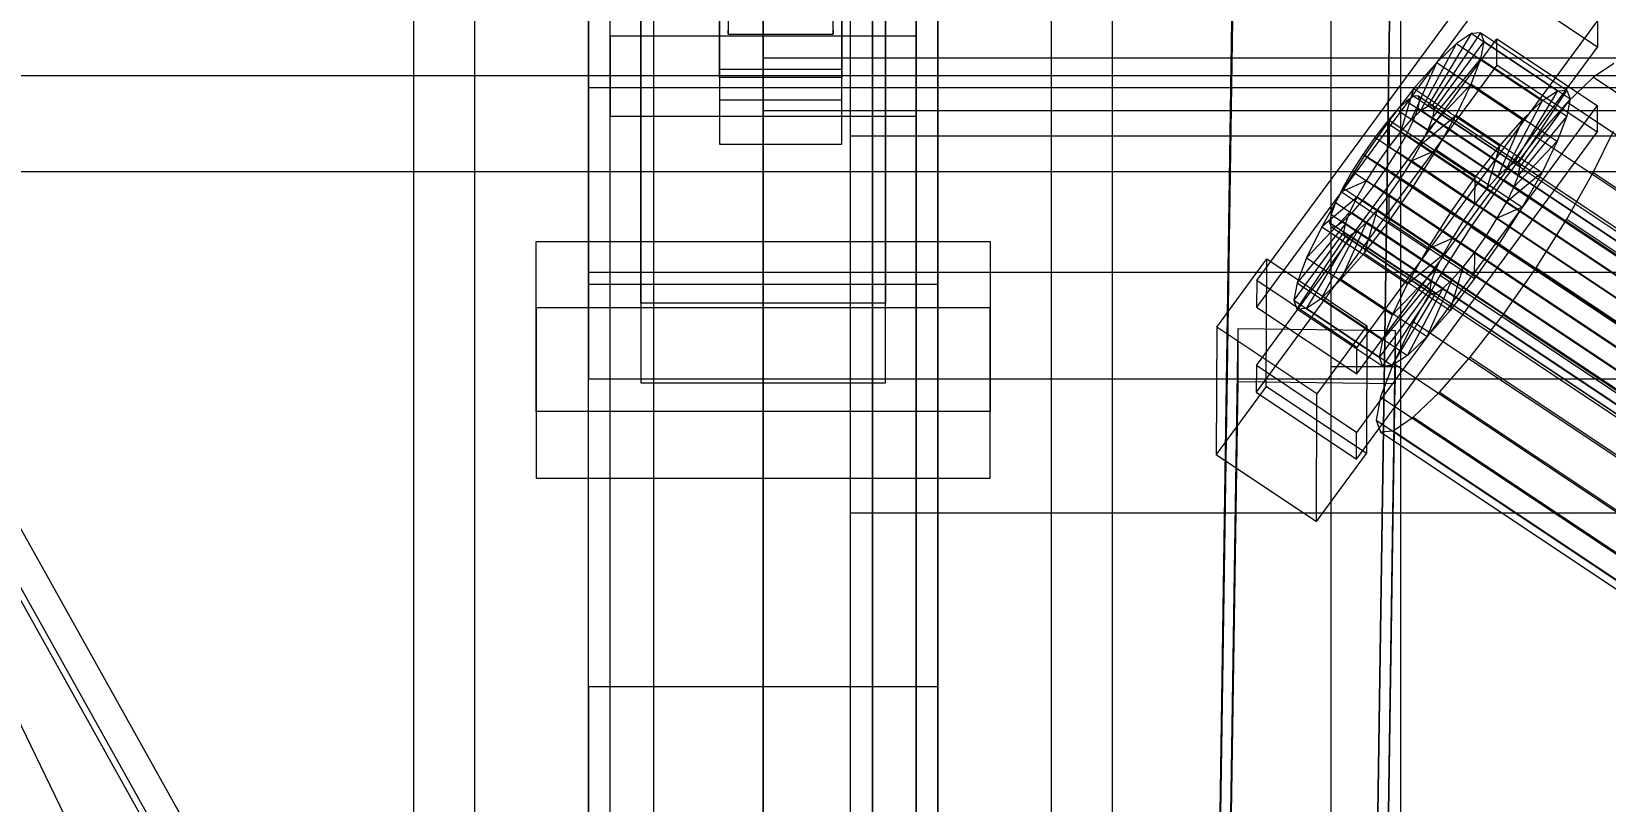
# Model space of a CAD drawing. Header units: millimetres. Extents: x -1970 to 34302, y -80068 to 6837.
# Drawn here: x -513.8 to -333.6, y -34575.2 to -34487 of the extents above; entities that cross this region are included whole.
import ezdxf

# ---------------------------------------------------------------- set-up
doc = ezdxf.new("R2010")
doc.units = ezdxf.units.MM
for name, color, linetype, lineweight in [('COTAS_O', 1, 'Continuous', 0), ('frontal_briquetadora', 7, 'Continuous', 0), ('frontal_C01', 7, 'Continuous', 0), ('frontal_C02', 7, 'Continuous', 0), ('frontal_mezcladora', 7, 'Continuous', 0), ('frontal_tolva', 7, 'Continuous', 0), ('frontal_tolva-C01', 7, 'Continuous', 0)]:
    doc.layers.add(name, color=color, linetype=linetype, lineweight=lineweight)
doc.dimstyles.new('R19_100', dxfattribs={"dimtxt": 250, "dimasz": 150, "dimexe": 150, "dimexo": 80, "dimgap": 100, "dimtad": 1, "dimtih": 1, "dimtoh": 1, "dimdsep": 46, "dimcen": 0.09, "dimadec": 0, "dimazin": 0, "dimtfac": 1, "dimtdec": 4, "dimtofl": 0, "dimtmove": 0, "dimatfit": 3, "dimfxl": 1, "dimtolj": 1, "dimtzin": 0, "dimarcsym": 0})

# ---------------------------------------------------------------- blocks, each defined once
blk = doc.blocks.new('*D38')
at = {"layer": 'COTAS_O', "color": 0, "lineweight": -2, "transparency": 16777216}
for p, q in [((-570, -33700), (200, -33700)), ((50, -34750), (50, -33850)), ((-570, -34900), (200, -34900))]:
    blk.add_line(p, q, dxfattribs=at)
at = {"layer": 'COTAS_O', "color": 0, "transparency": 16777216}
for points in [[(25, -33850), (75, -33850), (50, -33700)], [(25, -34750), (75, -34750), (50, -34900)]]:
    blk.add_solid(points, dxfattribs=at)
at = {"layer": 'Defpoints', "color": 0, "transparency": 16777216}
for p in [(-650, -33700), (50, -33700), (-650, -34900)]:
    blk.add_point(p, dxfattribs=at)
blk = doc.blocks.new('*D39')
at = {"layer": 'COTAS_O', "color": 0, "lineweight": -2, "transparency": 16777216}
for p, q in [((-650, -34820), (-650, -34050)), ((650, -34820), (650, -34050)), ((-500, -34200), (500, -34200))]:
    blk.add_line(p, q, dxfattribs=at)
at = {"layer": 'COTAS_O', "color": 0, "transparency": 16777216}
for points in [[(-500, -34175), (-500, -34225), (-650, -34200)], [(500, -34175), (500, -34225), (650, -34200)]]:
    blk.add_solid(points, dxfattribs=at)
at = {"layer": 'Defpoints', "color": 0, "transparency": 16777216}
for p in [(650, -34200), (-650, -34900), (650, -34900)]:
    blk.add_point(p, dxfattribs=at)

msp = doc.modelspace()

# ---------------------------------------------------------------- linework, layer by layer
at = {"layer": 'frontal_briquetadora'}
for p, q in [((-430, -34680), (-430, -33820)), ((-430, -34060), (-430, -34490)), ((-430, -34496), (-430, -34060)), ((-430, -34680), (-430, -34260)), ((-430, -34496), (-430, -34260)), ((-430, -34680), (-430, -34305)), ((-430, -34305), (-430, -34496)), ((-430, -34471), (-430, -34680)), ((-430, -34471), (-430, -34496)), ((-210, -34490), (-430, -34490)), ((-430, -34496), (-210, -34496)), ((-430, -34496), (-430, -34680))]:
    msp.add_line(p, q, dxfattribs=at)
at = {"layer": 'frontal_C01'}
for p, q in [((-470, -35975), (-470, -34032.596)), ((-463, -35975), (-463, -34032.596)), ((-397, -35975), (-397, -34032.596)), ((-390, -35975), (-390, -34032.596)), ((-450, -34515.887), (-450, -34150.635)), ((-410, -34515.887), (-410, -34150.635)), ((-450, -34562.034), (-450, -34196.782)), ((-410, -34196.782), (-410, -34562.034)), ((-442.5, -34844.509), (-442.5, -34203.017)), ((-417.5, -34203.017), (-417.5, -34844.509)), ((-447.5, -34487.507), (-447.5, -34211.267)), ((-412.5, -34211.267), (-412.5, -34487.507)), ((-447.5, -34496.639), (-447.5, -34220.399)), ((-412.5, -34496.639), (-412.5, -34220.399)), ((-442.5, -34870.141), (-442.5, -34228.649)), ((-417.5, -34870.141), (-417.5, -34228.649)), ((-450, -34600.136), (-450, -34234.884)), ((-410, -34600.136), (-410, -34234.884)), ((-444, -34518.085), (-444, -34424.527)), ((-416, -34424.527), (-416, -34518.085)), ((-444, -34433.659), (-444, -34527.217)), ((-416, -34527.217), (-416, -34433.659)), ((-450, -34468.259), (-450, -34515.887)), ((-450, -34833.511), (-450, -34468.259)), ((-410, -34515.887), (-410, -34468.259)), ((-410, -34468.259), (-410, -34833.511)), ((-373.501, -34515.487), (-345.969, -34478.043)), ((-450, -34493.398), (-450, -34481.223)), ((-450, -34514.562), (-450, -34481.223)), ((-345.981, -34481.087), (-373.513, -34518.531)), ((-334.513, -34488.74), (-345.981, -34481.087)), ((-334.501, -34485.696), (-362.033, -34523.14)), ((-334.501, -34485.696), (-334.513, -34488.74)), ((-412.5, -34487.507), (-447.5, -34487.507)), ((-447.5, -34487.507), (-447.5, -34496.639)), ((-412.5, -34496.639), (-412.5, -34487.507)), ((-373.539, -34525.227), (-346.008, -34487.783)), ((-353.892, -34495.474), (-348.918, -34487.196)), ((-353.378, -34495.433), (-347.835, -34487.11)), ((-348.918, -34487.196), (-350.645, -34488.354)), ((-347.835, -34487.11), (-348.918, -34487.196)), ((-348.918, -34487.196), (-339.088, -34493.756)), ((-347.835, -34487.11), (-338.005, -34493.67)), ((-347.47, -34488.102), (-347.835, -34487.11)), ((-346.02, -34490.827), (-346.008, -34487.783)), ((-346.008, -34487.783), (-334.539, -34495.437)), ((-362.045, -34526.184), (-334.513, -34488.74)), ((-354.71, -34496.022), (-350.645, -34488.354)), ((-353.205, -34495.903), (-347.47, -34488.102)), ((-350.645, -34488.354), (-352.899, -34490.505)), ((-350.645, -34488.354), (-340.816, -34494.914)), ((-347.847, -34490.104), (-347.47, -34488.102)), ((-347.47, -34488.102), (-337.64, -34494.662)), ((-346.02, -34490.827), (-373.551, -34528.271)), ((-355.777, -34497.041), (-352.899, -34490.505)), ((-352.899, -34490.505), (-355.525, -34493.501)), ((-353.384, -34496.851), (-347.847, -34490.104)), ((-352.899, -34490.505), (-343.069, -34497.064)), ((-348.941, -34492.979), (-347.847, -34490.104)), ((-347.847, -34490.104), (-338.017, -34496.664)), ((-334.551, -34498.48), (-346.02, -34490.827)), ((-332.629, -34490.645), (-334.938, -34492.193)), ((450, -34493.398), (-450, -34493.398)), ((-450, -34493.398), (-450, -34526.737)), ((-353.902, -34498.213), (-348.941, -34492.979)), ((-350.678, -34496.533), (-348.941, -34492.979)), ((-348.941, -34492.979), (-339.111, -34499.539)), ((-334.938, -34492.193), (-337.95, -34495.068)), ((-334.938, -34492.193), (-150.629, -34615.191)), ((-355.525, -34493.501), (-358.345, -34497.14)), ((-356.348, -34494.929), (-357.415, -34495.948)), ((-357.021, -34498.46), (-355.525, -34493.501)), ((-355.53, -34494.38), (-356.348, -34494.929)), ((-356.348, -34494.929), (-142.549, -34637.607)), ((-355.017, -34494.34), (-355.53, -34494.38)), ((-355.53, -34494.38), (-141.731, -34637.058)), ((-355.525, -34493.501), (-345.695, -34500.061)), ((-355.022, -34495.758), (-354.844, -34494.81)), ((-354.844, -34494.81), (-355.017, -34494.34)), ((-355.017, -34494.34), (-141.218, -34637.018)), ((-354.844, -34494.81), (-141.045, -34637.487)), ((-340.816, -34494.914), (-344.88, -34502.582)), ((-339.088, -34493.756), (-344.062, -34502.034)), ((-338.005, -34493.67), (-343.549, -34501.993)), ((-337.64, -34494.662), (-343.376, -34502.463)), ((-343.069, -34497.064), (-340.816, -34494.914)), ((-337.95, -34495.068), (-341.461, -34499.074)), ((-340.816, -34494.914), (-339.088, -34493.756)), ((-339.088, -34493.756), (-338.005, -34493.67)), ((-337.64, -34494.662), (-338.017, -34496.664)), ((-338.005, -34493.67), (-337.64, -34494.662)), ((-337.95, -34495.068), (-153.641, -34618.066)), ((-447.5, -34496.639), (-412.5, -34496.639)), ((-334.539, -34495.437), (-362.071, -34532.88)), ((-357.415, -34495.948), (-358.659, -34497.367)), ((-357.415, -34495.948), (-143.617, -34638.625)), ((-357.021, -34498.46), (-355.777, -34497.041)), ((-355.777, -34497.041), (-354.71, -34496.022)), ((-345.947, -34503.601), (-355.777, -34497.041)), ((-355.541, -34497.12), (-355.022, -34495.758)), ((-355.022, -34495.758), (-141.224, -34638.436)), ((-354.725, -34499.896), (-350.678, -34496.533)), ((-354.71, -34496.022), (-353.892, -34495.474)), ((-344.88, -34502.582), (-354.71, -34496.022)), ((-353.384, -34496.851), (-353.902, -34498.213)), ((-353.892, -34495.474), (-353.378, -34495.433)), ((-344.062, -34502.034), (-353.892, -34495.474)), ((-353.205, -34495.903), (-353.384, -34496.851)), ((-343.554, -34503.411), (-353.384, -34496.851)), ((-343.549, -34501.993), (-353.378, -34495.433)), ((-353.378, -34495.433), (-353.205, -34495.903)), ((-343.376, -34502.463), (-353.205, -34495.903)), ((-352.938, -34500.521), (-350.678, -34496.533)), ((-350.678, -34496.533), (-340.848, -34503.092)), ((-343.069, -34497.064), (-345.947, -34503.601)), ((-345.695, -34500.061), (-343.069, -34497.064)), ((-338.017, -34496.664), (-343.554, -34503.411)), ((-338.017, -34496.664), (-339.111, -34499.539)), ((-334.539, -34495.437), (-334.551, -34498.48)), ((-362.083, -34535.924), (-334.551, -34498.48)), ((-358.345, -34497.14), (-361.166, -34501.174)), ((-358.659, -34497.367), (-359.995, -34499.091)), ((-358.659, -34497.367), (-144.861, -34640.045)), ((-358.345, -34497.14), (-358.357, -34500.184)), ((-358.357, -34500.184), (-357.021, -34498.46)), ((-348.515, -34503.7), (-358.345, -34497.14)), ((-357.434, -34500.692), (-356.363, -34498.803)), ((-347.191, -34505.02), (-357.021, -34498.46)), ((-356.363, -34498.803), (-355.541, -34497.12)), ((-356.363, -34498.803), (-142.565, -34641.481)), ((-355.541, -34497.12), (-141.742, -34639.798)), ((-353.902, -34498.213), (-354.725, -34499.896)), ((-344.073, -34504.773), (-353.902, -34498.213)), ((-334.981, -34503.126), (-332.659, -34498.376)), ((-359.995, -34499.091), (-361.332, -34501.001)), ((-146.196, -34641.769), (-359.995, -34499.091)), ((-359.693, -34502.095), (-358.357, -34500.184)), ((-358.68, -34502.659), (-357.434, -34500.692)), ((-358.357, -34500.184), (-348.527, -34506.744)), ((-357.434, -34500.692), (-143.635, -34643.37)), ((-354.725, -34499.896), (-355.796, -34501.786)), ((-355.796, -34501.786), (-352.938, -34500.521)), ((-355.569, -34504.674), (-352.938, -34500.521)), ((-344.895, -34506.456), (-354.725, -34499.896)), ((-352.938, -34500.521), (-343.108, -34507.081)), ((-348.515, -34503.7), (-345.695, -34500.061)), ((-345.695, -34500.061), (-347.191, -34505.02)), ((-341.461, -34499.074), (-345.231, -34503.939)), ((-339.111, -34499.539), (-344.073, -34504.773)), ((-341.461, -34499.074), (-157.152, -34622.072)), ((-339.111, -34499.539), (-340.848, -34503.092)), ((-361.166, -34501.174), (-363.797, -34505.326)), ((-361.332, -34501.001), (-362.578, -34502.968)), ((-361.332, -34501.001), (-147.533, -34643.679)), ((-359.693, -34502.095), (-361.166, -34501.174)), ((-361.166, -34501.174), (-351.336, -34507.733)), ((-360.939, -34504.062), (-359.693, -34502.095)), ((-349.863, -34508.655), (-359.693, -34502.095)), ((-355.796, -34501.786), (-357.042, -34503.753)), ((-345.966, -34508.346), (-355.796, -34501.786)), ((-344.062, -34502.034), (-344.88, -34502.582)), ((-343.549, -34501.993), (-344.062, -34502.034)), ((-343.554, -34503.411), (-343.376, -34502.463)), ((-343.376, -34502.463), (-343.549, -34501.993)), ((-360.939, -34504.062), (-363.797, -34505.326)), ((-362.578, -34502.968), (-363.648, -34504.858)), ((-362.578, -34502.968), (-148.779, -34645.646)), ((-362.01, -34505.951), (-360.939, -34504.062)), ((-351.109, -34510.621), (-360.939, -34504.062)), ((-360.017, -34504.57), (-358.68, -34502.659)), ((-358.68, -34502.659), (-144.881, -34645.337)), ((-357.042, -34503.753), (-358.378, -34505.663)), ((-357.042, -34503.753), (-355.569, -34504.674)), ((-347.212, -34510.312), (-357.042, -34503.753)), ((-351.336, -34507.733), (-348.515, -34503.7)), ((-345.231, -34503.939), (-349.002, -34509.331)), ((-348.527, -34506.744), (-348.515, -34503.7)), ((-345.947, -34503.601), (-347.191, -34505.02)), ((-344.88, -34502.582), (-345.947, -34503.601)), ((-160.922, -34626.937), (-345.231, -34503.939)), ((-340.848, -34503.092), (-344.895, -34506.456)), ((-344.073, -34504.773), (-343.554, -34503.411)), ((-340.848, -34503.092), (-343.108, -34507.081)), ((-338.003, -34508.459), (-334.981, -34503.126)), ((-334.981, -34503.126), (-150.672, -34626.124)), ((-363.797, -34505.326), (-366.057, -34509.315)), ((-362.01, -34505.951), (-366.057, -34509.315)), ((-363.648, -34504.858), (-364.471, -34506.541)), ((-363.797, -34505.326), (-353.967, -34511.886)), ((-363.648, -34504.858), (-149.85, -34647.535)), ((-362.833, -34507.634), (-362.01, -34505.951)), ((-352.18, -34512.511), (-362.01, -34505.951)), ((-361.352, -34506.293), (-360.017, -34504.57)), ((-360.017, -34504.57), (-146.218, -34647.247)), ((-358.378, -34505.663), (-359.714, -34507.387)), ((-358.39, -34508.707), (-355.569, -34504.674)), ((-358.378, -34505.663), (-358.39, -34508.707)), ((-348.548, -34512.223), (-358.378, -34505.663)), ((-355.569, -34504.674), (-345.739, -34511.234)), ((-347.191, -34505.02), (-348.527, -34506.744)), ((-344.895, -34506.456), (-344.073, -34504.773)), ((-362.833, -34507.634), (-367.794, -34512.868)), ((-364.989, -34507.903), (-365.168, -34508.851)), ((-364.471, -34506.541), (-364.989, -34507.903)), ((-364.989, -34507.903), (-151.191, -34650.581)), ((-364.471, -34506.541), (-150.672, -34649.219)), ((-363.664, -34508.732), (-362.596, -34507.713)), ((-363.351, -34508.996), (-362.833, -34507.634)), ((-353.003, -34514.194), (-362.833, -34507.634)), ((-362.596, -34507.713), (-361.352, -34506.293)), ((-362.596, -34507.713), (-148.798, -34650.391)), ((-361.352, -34506.293), (-147.554, -34648.971)), ((-359.714, -34507.387), (-361.21, -34512.346)), ((-359.714, -34507.387), (-360.958, -34508.806)), ((-349.884, -34513.947), (-359.714, -34507.387)), ((-353.967, -34511.886), (-351.336, -34507.733)), ((-351.336, -34507.733), (-349.863, -34508.655)), ((-348.527, -34506.744), (-349.863, -34508.655)), ((-345.966, -34508.346), (-344.895, -34506.456)), ((-343.108, -34507.081), (-345.966, -34508.346)), ((-343.108, -34507.081), (-345.739, -34511.234)), ((-363.351, -34508.996), (-368.888, -34515.743)), ((-366.057, -34509.315), (-367.794, -34512.868)), ((-366.057, -34509.315), (-356.228, -34515.875)), ((-365.168, -34508.851), (-364.995, -34509.321)), ((-365.168, -34508.851), (-151.369, -34651.529)), ((-364.995, -34509.321), (-364.482, -34509.28)), ((-364.995, -34509.321), (-151.196, -34651.999)), ((-364.482, -34509.28), (-363.664, -34508.732)), ((-364.482, -34509.28), (-150.683, -34651.958)), ((-360.958, -34508.806), (-363.836, -34515.343)), ((-363.664, -34508.732), (-149.865, -34651.41)), ((-363.53, -34509.944), (-363.351, -34508.996)), ((-353.521, -34515.556), (-363.351, -34508.996)), ((-360.958, -34508.806), (-362.025, -34509.825)), ((-361.21, -34512.346), (-358.39, -34508.707)), ((-351.128, -34515.366), (-360.958, -34508.806)), ((-358.39, -34508.707), (-348.56, -34515.267)), ((-349.002, -34509.331), (-352.519, -34514.882)), ((-349.863, -34508.655), (-351.109, -34510.621)), ((-349.002, -34509.331), (-164.693, -34632.329)), ((-347.212, -34510.312), (-345.966, -34508.346)), ((-341.52, -34514.01), (-338.003, -34508.459)), ((-338.003, -34508.459), (-153.694, -34631.457)), ((-456, -34530.486), (-456, -34511.006)), ((-456, -34511.006), (-404, -34511.006)), ((-456, -34518.626), (-456, -34511.006)), ((-404, -34511.006), (-404, -34530.486)), ((-404, -34511.006), (-404, -34518.626)), ((-363.53, -34509.944), (-369.265, -34517.745)), ((-363.357, -34510.414), (-368.9, -34518.737)), ((-362.843, -34510.373), (-367.817, -34518.651)), ((-362.025, -34509.825), (-366.09, -34517.493)), ((-363.357, -34510.414), (-363.53, -34509.944)), ((-353.7, -34516.504), (-363.53, -34509.944)), ((-362.843, -34510.373), (-363.357, -34510.414)), ((-353.527, -34516.974), (-363.357, -34510.414)), ((-362.025, -34509.825), (-362.843, -34510.373)), ((-353.014, -34516.933), (-362.843, -34510.373)), ((-352.196, -34516.385), (-362.025, -34509.825)), ((-353.967, -34511.886), (-351.109, -34510.621)), ((-351.109, -34510.621), (-352.18, -34512.511)), ((-345.739, -34511.234), (-348.56, -34515.267)), ((-348.548, -34512.223), (-347.212, -34510.312)), ((-345.739, -34511.234), (-347.212, -34510.312)), ((-378.086, -34520.814), (-372.35, -34513.014)), ((-372.408, -34527.624), (-372.35, -34513.014)), ((-372.35, -34513.014), (-360.882, -34520.667)), ((-367.794, -34512.868), (-368.888, -34515.743)), ((-367.794, -34512.868), (-357.964, -34519.428)), ((-363.836, -34515.343), (-361.21, -34512.346)), ((-361.21, -34512.346), (-351.38, -34518.906)), ((-356.228, -34515.875), (-353.967, -34511.886)), ((-356.228, -34515.875), (-352.18, -34512.511)), ((-352.18, -34512.511), (-353.003, -34514.194)), ((-349.884, -34513.947), (-348.548, -34512.223)), ((-348.56, -34515.267), (-348.548, -34512.223)), ((450, -34514.562), (-450, -34514.562)), ((-450, -34514.562), (-450, -34526.737)), ((-357.964, -34519.428), (-353.003, -34514.194)), ((-352.519, -34514.882), (-355.541, -34520.214)), ((-353.003, -34514.194), (-353.521, -34515.556)), ((-352.519, -34514.882), (-168.21, -34637.88)), ((-351.38, -34518.906), (-349.884, -34513.947)), ((-351.128, -34515.366), (-349.884, -34513.947)), ((-345.291, -34519.401), (-341.52, -34514.01)), ((-341.52, -34514.01), (-157.211, -34637.008)), ((-450, -34515.887), (-410, -34515.887)), ((-450, -34881.139), (-450, -34515.887)), ((-410, -34881.139), (-410, -34515.887)), ((-373.501, -34515.487), (-373.513, -34518.531)), ((-362.033, -34523.14), (-373.501, -34515.487)), ((-368.888, -34515.743), (-369.265, -34517.745)), ((-368.888, -34515.743), (-359.058, -34522.303)), ((-366.09, -34517.493), (-363.836, -34515.343)), ((-363.836, -34515.343), (-354.006, -34521.903)), ((-359.436, -34524.305), (-353.7, -34516.504)), ((-359.058, -34522.303), (-353.521, -34515.556)), ((-357.964, -34519.428), (-356.228, -34515.875)), ((-356.26, -34524.053), (-352.196, -34516.385)), ((-354.006, -34521.903), (-351.128, -34515.366)), ((-353.521, -34515.556), (-353.7, -34516.504)), ((-353.7, -34516.504), (-353.527, -34516.974)), ((-353.014, -34516.933), (-352.196, -34516.385)), ((-352.196, -34516.385), (-351.128, -34515.366)), ((-348.56, -34515.267), (-351.38, -34518.906)), ((-404, -34518.626), (-456, -34518.626)), ((-456, -34518.626), (-456, -34538.106)), ((-416, -34518.085), (-444, -34518.085)), ((-444, -34518.085), (-444, -34527.217)), ((-416, -34527.217), (-416, -34518.085)), ((-404, -34538.106), (-404, -34518.626)), ((-373.513, -34518.531), (-362.045, -34526.184)), ((-369.265, -34517.745), (-368.9, -34518.737)), ((-369.265, -34517.745), (-359.436, -34524.305)), ((-368.9, -34518.737), (-367.817, -34518.651)), ((-367.817, -34518.651), (-366.09, -34517.493)), ((-367.817, -34518.651), (-357.987, -34525.211)), ((-366.09, -34517.493), (-356.26, -34524.053)), ((-359.07, -34525.297), (-353.527, -34516.974)), ((-357.987, -34525.211), (-353.014, -34516.933)), ((-353.527, -34516.974), (-353.014, -34516.933)), ((-368.9, -34518.737), (-359.07, -34525.297)), ((-359.058, -34522.303), (-357.964, -34519.428)), ((-355.541, -34520.214), (-357.863, -34524.964)), ((-355.541, -34520.214), (-171.232, -34643.212)), ((-351.38, -34518.906), (-354.006, -34521.903)), ((-349.061, -34524.266), (-345.291, -34519.401)), ((-345.291, -34519.401), (-160.982, -34642.399)), ((-378.512, -34713.98), (-375.644, -34520.98)), ((-378.086, -34520.814), (-378.143, -34535.425)), ((-366.618, -34528.468), (-378.086, -34520.814)), ((-375.644, -34527.068), (-375.644, -34520.98)), ((-375.644, -34520.98), (-357.646, -34521.223)), ((-360.882, -34520.667), (-366.618, -34528.468)), ((-360.882, -34520.667), (-360.939, -34535.277)), ((-357.646, -34521.223), (-360.514, -34714.223)), ((-359.436, -34524.305), (-359.058, -34522.303)), ((-357.646, -34521.223), (-357.646, -34527.311)), ((-354.006, -34521.903), (-356.26, -34524.053)), ((-362.045, -34526.184), (-362.033, -34523.14)), ((-356.26, -34524.053), (-357.987, -34525.211)), ((-373.539, -34525.227), (-373.551, -34528.271)), ((-362.071, -34532.88), (-373.539, -34525.227)), ((-359.07, -34525.297), (-359.436, -34524.305)), ((-357.863, -34524.964), (-359.326, -34528.808)), ((-357.987, -34525.211), (-359.07, -34525.297)), ((-357.863, -34524.964), (-173.554, -34647.962)), ((-352.572, -34528.272), (-349.061, -34524.266)), ((-349.061, -34524.266), (-164.752, -34647.264)), ((-450, -34526.737), (450, -34526.737)), ((-444, -34527.217), (-416, -34527.217)), ((-378.512, -34720.068), (-375.644, -34527.068)), ((-372.408, -34527.624), (-378.143, -34535.425)), ((-357.646, -34527.311), (-375.644, -34527.068)), ((-360.939, -34535.277), (-372.408, -34527.624)), ((-360.514, -34720.311), (-357.646, -34527.311)), ((-373.551, -34528.271), (-362.083, -34535.924)), ((-366.675, -34543.078), (-366.618, -34528.468)), ((-359.326, -34528.808), (-359.83, -34531.484)), ((-359.326, -34528.808), (-175.016, -34651.806)), ((-355.584, -34531.147), (-352.572, -34528.272)), ((-352.572, -34528.272), (-168.263, -34651.271)), ((-404, -34530.486), (-456, -34530.486)), ((-456, -34530.486), (-456, -34538.106)), ((-404, -34538.106), (-404, -34530.486)), ((-357.893, -34532.695), (-355.584, -34531.147)), ((-355.584, -34531.147), (-171.275, -34654.146)), ((-362.083, -34535.924), (-362.071, -34532.88)), ((-359.83, -34531.484), (-359.341, -34532.81)), ((-359.83, -34531.484), (-175.521, -34654.482)), ((-359.341, -34532.81), (-357.893, -34532.695)), ((-359.341, -34532.81), (-175.032, -34655.808)), ((-357.893, -34532.695), (-173.584, -34655.693)), ((-378.143, -34535.425), (-366.675, -34543.078)), ((-366.675, -34543.078), (-360.939, -34535.277)), ((-456, -34538.106), (-404, -34538.106)), ((-410, -34562.034), (-450, -34562.034)), ((-450, -34562.034), (-450, -34600.136)), ((-450, -34927.286), (-450, -34562.034)), ((-410, -34600.136), (-410, -34562.034)), ((-410, -34562.034), (-410, -34927.286))]:
    msp.add_line(p, q, dxfattribs=at)
at = {"layer": 'frontal_C02'}
for p, q in [((-470, -35975), (-470, -33576.746)), ((-463, -35975), (-463, -33576.746)), ((-397, -35975), (-397, -33576.746)), ((-390, -35975), (-390, -33576.746)), ((-470, -35975), (-470, -34072.136)), ((-463, -35975), (-463, -34072.136)), ((-397, -35975), (-397, -34072.136)), ((-390, -35975), (-390, -34072.136)), ((-450, -34602.206), (-450, -34251.487)), ((-410, -34251.487), (-410, -34602.206)), ((-450, -34650.022), (-450, -34299.304)), ((-410, -34650.022), (-410, -34299.304)), ((-450, -34776.002), (-450, -34425.283)), ((-410, -34425.283), (-410, -34776.002)), ((-442.5, -34963.35), (-442.5, -34430.927)), ((-417.5, -34430.927), (-417.5, -34963.35)), ((-378.512, -34632.411), (-375.644, -34438.644)), ((-357.646, -34438.888), (-360.514, -34632.655)), ((-447.5, -34621.73), (-447.5, -34440.026)), ((-412.5, -34440.026), (-412.5, -34621.73)), ((-378.512, -34638.257), (-375.644, -34444.49)), ((-360.514, -34638.5), (-357.646, -34444.733)), ((-447.5, -34630.498), (-447.5, -34448.794)), ((-412.5, -34630.498), (-412.5, -34448.794)), ((-435, -34491.297), (-435, -34451.131)), ((-421, -34451.131), (-421, -34491.297)), ((-435, -34454.638), (-435, -34494.804)), ((-421, -34494.804), (-421, -34454.638)), ((-442.5, -34990.315), (-442.5, -34457.893)), ((-417.5, -34990.315), (-417.5, -34457.893)), ((-450, -34814.255), (-450, -34463.537)), ((-410, -34814.255), (-410, -34463.537)), ((-435, -34492.227), (-435, -34478.783)), ((-434, -34477.286), (-434, -34487.28)), ((-422, -34487.28), (-422, -34477.286)), ((-421, -34478.783), (-421, -34492.227)), ((-435, -34486.434), (-435, -34499.878)), ((-434, -34486.462), (-434, -34487.28)), ((-434, -34487.28), (-434, -34486.804)), ((-434, -34487.28), (-422, -34487.28)), ((-422, -34487.28), (-422, -34486.462)), ((-422, -34486.804), (-422, -34487.28)), ((-421, -34499.878), (-421, -34486.434)), ((-421, -34491.297), (-435, -34491.297)), ((-435, -34491.297), (-435, -34494.804)), ((-421, -34494.804), (-421, -34491.297)), ((-421, -34492.227), (-435, -34492.227)), ((-435, -34492.227), (-435, -34499.878)), ((-421, -34499.878), (-421, -34492.227)), ((-435, -34494.804), (-421, -34494.804)), ((-435, -34499.878), (-421, -34499.878))]:
    msp.add_line(p, q, dxfattribs=at)
at = {"layer": 'frontal_mezcladora'}
for p, q in [((-420, -34498.893), (-420, -34464.602)), ((-365, -34525.346), (-365, -34470.534)), ((-357, -34525.346), (-357, -34470.534)), ((-420, -34542.102), (-420, -34498.893)), ((-420, -34498.893), (240, -34498.893)), ((-365, -34590), (-365, -34525.346)), ((-365, -34525.346), (-357, -34525.346)), ((-357, -34590), (-357, -34525.346)), ((-420, -34590), (-420, -34542.102)), ((-420, -34542.102), (240, -34542.102))]:
    msp.add_line(p, q, dxfattribs=at)
at = {"layer": 'frontal_tolva'}
for p, q in [((-1821.5, -34492), (1821.5, -34492)), ((-1821.5, -34503), (1821.5, -34503))]:
    msp.add_line(p, q, dxfattribs=at)
at = {"layer": 'frontal_tolva-C01'}
for p, q in [((-225, -35069.495), (-600, -34398.55)), ((-596.4, -34398.256), (-221.4, -35069.202)), ((-221.4, -35172.513), (-596.4, -34398.256)), ((-225, -35070.945), (-600, -34400))]:
    msp.add_line(p, q, dxfattribs=at)

# ---------------------------------------------------------------- dimensions: what is measured, and where the dimension line sits
at = {"layer": 'COTAS_O'}
for p2, distance, picture, middle in [((-650, -33700), -700, '*D38', (50, -34300)), ((650, -34900), 700, '*D39', (0, -34200))]:
    dim = msp.add_aligned_dim(p1=(-650, -34900), p2=p2, distance=distance, text='<> O', dimstyle='R19_100', dxfattribs=at)
    dim.commit()
    dim.dimension.update_dxf_attribs({"geometry": picture, "text_midpoint": middle})

doc.saveas('drawing.dxf')
